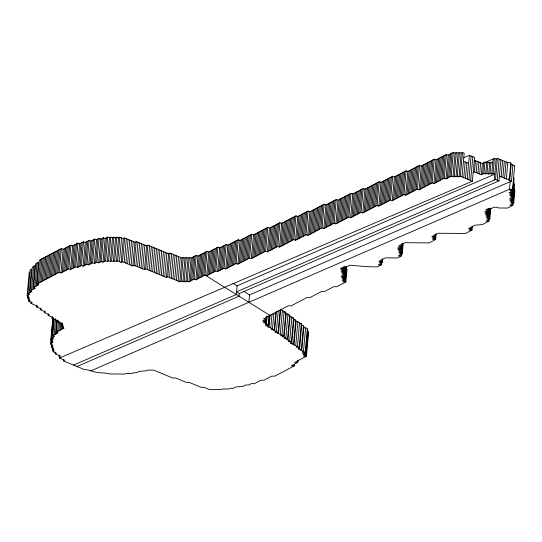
<?xml version="1.0" encoding="UTF-8"?>
<svg xmlns="http://www.w3.org/2000/svg" width="542" height="542" viewBox="0 0 542 542"><rect width="100%" height="100%" fill="white"/><g stroke="black" fill="none" stroke-linecap="round" stroke-linejoin="round"><path stroke-width="0.81" d="M27.669 295.465L27.52 297.104L28.828 296.42L27.1 295.708L29.261 271.955M27.1 295.708L29.702 294.333L27.981 293.622L30.142 269.869L31.443 269.184L29.282 292.937M28.516 298.269L28.367 299.902L29.674 299.218L27.947 298.507L28.096 296.867M28.401 295.017L28.55 293.385M31.09 301.779L30.941 303.418L32.242 302.734L28.794 301.305L29.017 298.845M27.981 293.622L31.883 291.562L30.162 290.851L32.324 267.098L36.226 265.038M30.582 292.246L30.731 290.614M31.463 290.166L33.624 266.413M32.764 289.475L34.925 265.729M30.162 290.851L35.366 288.107L33.638 287.395L35.806 263.642L38.407 262.267L36.246 286.02M34.065 288.791L34.214 287.152M34.945 286.704L37.107 262.958M33.638 287.395L38.848 284.652L37.12 283.933L39.288 260.187L61.415 248.527L63.143 249.239L70.948 245.126L72.675 245.838L77.885 243.094L79.606 243.812L83.515 241.752L85.236 242.47L89.145 240.411L90.866 241.122L94.775 239.069L96.496 239.781L99.098 238.412L100.826 239.124L103.427 237.748L105.155 238.466L107.756 237.091L109.484 237.809L110.785 237.125L112.512 237.836L113.813 237.152L115.534 237.863L116.835 237.179L118.562 237.891L119.863 237.206L123.312 238.636L124.619 237.945L134.965 242.233L136.266 241.542L146.618 245.831L147.919 245.14L168.616 253.71L169.917 253.026L181.99 258.019L183.298 257.335L185.018 258.046L186.319 257.362L188.047 258.073L189.348 257.389L191.075 258.107L196.279 255.363L198.006 256.075L207.119 251.278L208.839 251.989L217.952 247.186L219.679 247.904L226.19 244.476L227.911 245.187L238.324 239.7L240.052 240.418L251.766 234.246L253.493 234.957L267.809 227.416L269.537 228.128L279.95 222.64L281.677 223.358L295.993 215.811L297.721 216.529L308.134 211.041L309.861 211.753L324.177 204.212L325.905 204.923L336.318 199.442L338.045 200.154L351.06 193.298L352.788 194.009L363.201 188.521L364.922 189.239L379.244 181.692L380.965 182.41L392.686 176.238L394.407 176.949L406.127 170.777L407.848 171.489L419.569 165.324L421.29 166.035L434.311 159.179L436.032 159.89L446.445 154.402L448.173 155.12L453.376 152.377L455.104 153.088L456.405 152.404L458.132 153.115L459.433 152.431L461.161 153.149L462.462 152.458L464.182 153.176L462.021 176.922M37.547 285.336L37.696 283.696M38.428 283.249L40.589 259.496M40.562 308.147L40.413 309.787L41.714 309.103L36.538 306.962L36.687 305.322M39.729 282.565L41.89 258.812M41.029 281.881L43.191 258.127M42.33 281.196L44.491 257.443M43.631 280.505L45.792 256.752M44.932 279.821L47.093 256.068M46.233 279.137L48.401 255.384M48.306 313.804L48.157 315.444L49.457 314.753L44.281 312.612L44.43 310.972M47.54 278.452L49.701 254.699M48.841 277.761L51.002 254.015M50.142 277.077L52.303 253.324M51.443 276.393L53.604 252.64M52.743 275.709L54.905 251.955M54.044 275.024L56.205 251.271M55.345 274.333L57.513 250.587M61.652 322.998L61.503 324.638L62.804 323.953L57.628 321.812L58.929 321.121L52.032 318.269L52.181 316.63M56.653 273.649L58.814 249.896M51.138 343.14L50.989 344.773L52.289 344.089L50.569 343.377L52.73 319.624M51.592 339.651L51.443 341.291L52.743 340.606L51.023 339.895L52.96 318.594M51.023 339.895L53.624 338.52L51.903 337.808L53.692 318.147M57.953 272.965L60.115 249.212M51.985 345.938L51.836 347.578L53.136 346.887L51.415 346.175L51.565 344.536M51.869 342.693L52.018 341.053M52.323 339.204L52.472 337.571M51.903 337.808L54.505 336.433L52.777 335.722L54.268 319.34M53.204 337.124L53.353 335.484M52.831 348.736L52.682 350.376L53.983 349.692L52.256 348.973L52.405 347.334M37.12 283.933L59.254 272.28L61.415 248.527M54.078 335.037L55.569 318.655M55.399 352.253L55.25 353.885L56.558 353.201L53.102 351.772L53.251 350.139M55.386 334.346L56.653 320.424M59.254 272.28L60.975 272.992L63.143 249.239M52.777 335.722L57.987 332.978L56.26 332.266L57.377 319.976M56.686 333.662L56.835 332.022M62.283 272.308L64.444 248.554M57.56 331.575L58.455 321.752M63.583 271.623L65.745 247.87M58.868 330.891L59.688 321.88M64.884 270.932L67.045 247.186M60.169 330.207L60.839 322.836M66.185 270.248L68.346 246.495M61.47 329.522L62.066 322.971M463.877 157.573L469.358 155.317L474.535 157.458L472.373 181.211L60.853 357.429L59.125 356.717L59.274 355.078M62.499 325.796L62.344 327.436L63.651 326.751L61.924 326.033L62.073 324.401M67.486 269.564L69.647 245.811M63.604 359.285L63.455 360.925L64.722 360.254L59.552 358.113L59.701 356.473M62.77 328.838L62.919 327.199M60.975 272.992L68.787 268.879L70.948 245.126M68.787 268.879L70.514 269.591L72.675 245.838M71.815 268.907L73.976 245.153M73.116 268.222L75.277 244.469M74.417 267.538L76.578 243.785M70.514 269.591L75.717 266.847L77.885 243.094M75.717 266.847L77.445 267.565L79.606 243.812M78.746 266.874L80.907 243.128M80.047 266.19L82.208 242.437M77.445 267.565L81.354 265.505L83.515 241.752M81.354 265.505L83.075 266.217L85.236 242.47M84.376 265.533L86.537 241.779M85.677 264.848L87.838 241.095M83.075 266.217L86.984 264.164L89.145 240.411M86.984 264.164L88.705 264.875L90.866 241.122M90.006 264.191L92.167 240.438M91.307 263.507L93.468 239.754M88.705 264.875L92.614 262.816L94.775 239.069M92.614 262.816L94.335 263.534L96.496 239.781M95.636 262.85L97.797 239.097M94.335 263.534L96.937 262.159L99.098 238.412M96.937 262.159L98.664 262.877L100.826 239.124M99.965 262.186L102.126 238.439M98.664 262.877L101.266 261.501L103.427 237.748M101.266 261.501L102.994 262.22L105.155 238.466M104.294 261.529L106.456 237.782M102.994 262.22L105.595 260.844L107.756 237.091M105.595 260.844L107.323 261.562L109.484 237.809M107.323 261.562L108.624 260.871L110.785 237.125M108.624 260.871L110.351 261.59L112.512 237.836M110.351 261.59L111.652 260.905L113.813 237.152M111.652 260.905L113.373 261.617L115.534 237.863M113.373 261.617L114.674 260.932L116.835 237.179M114.674 260.932L116.401 261.644L118.562 237.891M116.401 261.644L117.702 260.959L119.863 237.206M119.43 261.671L121.591 237.918M117.702 260.959L121.151 262.389L123.312 238.636M121.151 262.389L122.451 261.698L124.619 237.945M124.179 262.416L126.34 238.663M125.907 263.127L128.068 239.374M127.627 263.839L129.789 240.092M129.355 264.557L131.516 240.804M131.076 265.268L133.244 241.515M122.451 261.698L132.804 265.98L134.965 242.233M132.804 265.98L134.104 265.295L136.266 241.542M135.832 266.014L137.993 242.26M137.553 266.725L139.714 242.972M139.28 267.436L141.442 243.69M141.008 268.154L143.169 244.401M142.729 268.866L144.89 245.113M134.104 265.295L144.457 269.577L146.618 245.831M144.457 269.577L145.757 268.893L147.919 245.14M147.485 269.611L149.646 245.858M149.206 270.322L151.367 246.569M150.933 271.034L153.095 247.287M152.654 271.752L154.816 247.999M154.382 272.463L156.543 248.71M156.103 273.175L158.271 249.428M157.83 273.893L159.992 250.14M159.558 274.604L161.719 250.851M161.279 275.322L163.44 251.569M163.006 276.034L165.168 252.281M164.727 276.745L166.895 252.992M145.757 268.893L166.455 277.463L168.616 253.71M166.455 277.463L167.756 276.772L169.917 253.026M169.483 277.49L171.645 253.737M171.204 278.202L173.365 254.449M172.932 278.913L175.093 255.167M174.66 279.631L176.821 255.878M176.38 280.343L178.542 256.59M178.108 281.061L180.269 257.308M167.756 276.772L179.829 281.772L181.99 258.019M179.829 281.772L181.136 281.088L183.298 257.335M181.136 281.088L182.857 281.799L185.018 258.046M182.857 281.799L184.158 281.115L186.319 257.362M184.158 281.115L185.886 281.826L188.047 258.073M185.886 281.826L187.186 281.142L189.348 257.389M187.186 281.142L188.914 281.854L191.075 258.107M190.215 281.169L192.376 257.416M191.516 280.485L193.677 256.732M192.817 279.801L194.978 256.048M188.914 281.854L194.117 279.116L196.279 255.363M194.117 279.116L195.845 279.828L198.006 256.075M197.146 279.144L199.307 255.39M198.447 278.452L200.608 254.706M199.747 277.768L201.909 254.015M201.048 277.084L203.209 253.331M202.349 276.4L204.517 252.647M203.657 275.715L205.818 251.962M207.119 251.278L204.957 275.024L195.845 279.828M269.984 315.41L204.957 275.024L206.678 275.743L208.839 251.989M207.986 275.058L210.147 251.305M209.287 274.367L211.448 250.614M210.587 273.683L212.749 249.93M211.888 272.999L214.049 249.245M213.189 272.314L215.35 248.561M214.49 271.623L216.651 247.877M206.678 275.743L215.791 270.939L217.952 247.186M215.791 270.939L217.518 271.657L219.679 247.904M218.819 270.966L220.98 247.22M220.12 270.282L222.281 246.529M221.421 269.598L223.582 245.844M222.728 268.913L224.889 245.16M217.518 271.657L224.029 268.222L226.19 244.476M224.029 268.222L225.75 268.94L227.911 245.187M227.051 268.256L229.212 244.503M228.358 267.565L230.519 243.819M229.659 266.881L231.82 243.128M230.96 266.197L233.121 242.443M232.261 265.512L234.422 241.759M233.561 264.828L235.723 241.075M234.862 264.137L237.023 240.391M225.75 268.94L236.163 263.453L238.324 239.7M236.163 263.453L237.891 264.164L240.052 240.418M473.159 172.539L474.46 171.855L481.364 174.707L483.965 173.338L485.693 174.05L486.994 173.365L488.715 174.077L490.022 173.393L491.743 174.111L493.044 173.42L494.771 174.138L237.118 285.837L236.326 294.509L73.522 365.091M239.191 263.48L241.353 239.727M240.492 262.795L242.653 239.042M241.793 262.111L243.954 238.358M500.896 159.795L498.979 180.865L239.3 293.52L239.056 296.203L76.971 366.521M243.101 261.427L245.262 237.674M244.401 260.736L246.563 236.989M245.702 260.052L247.863 236.298M247.003 259.367L249.164 235.614M248.304 258.683L250.465 234.93M237.891 264.164L249.605 257.999L251.766 234.246M249.605 257.999L251.332 258.71L253.493 234.957M252.633 258.026L254.794 234.273M248.873 302.3L249.544 294.902L511.479 181.15L512.969 164.795L510.097 163.603M253.934 257.335L256.095 233.588M255.235 256.651L257.396 232.897M256.535 255.966L258.697 232.213M257.843 255.282L260.004 231.529M259.144 254.598L261.305 230.845M260.445 253.907L262.606 230.16M261.745 253.222L263.907 229.469M263.046 252.538L265.207 228.785M264.347 251.854L266.508 228.101M251.332 258.71L265.648 251.17L267.809 227.416M265.648 251.17L267.375 251.881L269.537 228.128M268.676 251.197L270.837 227.444M269.977 250.506L272.138 226.759M271.278 249.821L273.446 226.068M266.562 316.616L266.041 322.348L263.019 322.321L265.621 320.952L265.77 319.313M272.585 249.137L274.747 225.384M265.621 320.952L262.592 320.918L266.501 318.865L266.725 316.406M269.015 315.451L268.188 324.462L265.167 324.434L266.468 323.75L267.138 316.379M273.886 248.453L276.047 224.7M275.187 247.769L277.348 224.015M273.906 313.127L272.49 328.689L267.314 326.548L268.615 325.864L269.584 315.214M269.035 327.26L270.153 314.977M276.488 247.077L278.649 223.331M267.375 251.881L277.789 246.393L279.95 222.64M270.763 327.978L272.03 314.048M277.789 246.393L279.516 247.105L281.677 223.358M280.817 246.42L282.978 222.667M278.222 311.04L276.359 331.514L272.911 330.092L274.211 329.4L275.776 312.206M282.118 245.736L284.279 221.983M274.638 330.803L276.427 311.149M283.419 245.052L285.58 221.299M284.719 244.367L286.881 220.614M286.02 243.676L288.188 219.93M278.507 333.628L280.668 309.875L284.123 311.304L281.955 335.058L276.786 332.917L278.087 332.232L280.099 310.119M287.328 242.992L289.489 219.239M280.234 334.346L282.396 310.593M288.629 242.308L290.79 218.555M289.929 241.624L292.091 217.87M291.23 240.939L293.391 217.186M285.119 312.944L287.992 314.13L285.83 337.883L282.382 336.46L283.683 335.769L285.844 312.016L283.574 311.996M292.531 240.248L294.692 216.495M284.11 337.171L286.271 313.418M279.516 247.105L293.832 239.564L295.993 215.811M293.832 239.564L295.559 240.275L297.721 216.529M288.988 315.769L291.867 316.962L289.706 340.715L286.257 339.285L287.558 338.601L289.719 314.848L287.45 314.827M296.86 239.591L299.021 215.838M287.978 339.997L290.139 316.243M298.161 238.907L300.322 215.154M299.462 238.223L301.623 214.469M300.763 237.538L302.931 213.785M292.863 318.594L294.015 319.075L291.853 342.829L290.126 342.11L291.427 341.426L293.588 317.673L291.318 317.653M302.07 236.847L304.231 213.101M295.011 320.708L299.611 322.612L297.45 346.365L292.273 344.224L293.574 343.54L295.736 319.787L293.466 319.766M303.371 236.163L305.532 212.41M294.001 344.936L296.162 321.189M304.672 235.479L306.833 211.726M295.722 345.654L297.89 321.901M295.559 240.275L305.973 234.794L308.134 211.041M63.455 360.925L84.2 369.508C88.692 369.495 92.696 371.873 97.072 372.422C101.225 373.045 105.582 372.672 109.606 373.933L124.735 374.075L126.035 373.384L132.092 373.445L133.393 372.754L136.421 372.788L139.023 371.412L146.381 370.782L147.681 370.098L153.732 370.152L172.708 378.004L175.737 378.031L186.082 382.32L189.111 382.347L201.184 387.34L204.212 387.367L209.388 389.515L221.495 389.623L222.796 388.939L228.846 388.993L230.147 388.309L233.175 388.336L235.777 386.968L243.134 386.338L245.736 384.962L248.764 384.996L251.366 383.621L254.394 383.648L260.905 380.22L263.927 380.247L271.738 376.134L274.767 376.162L294.292 365.877L294.442 364.238M305.973 234.794L307.7 235.506L309.861 211.753M309.001 234.822L311.162 211.068M294.292 365.877L291.264 365.85L297.775 362.422L297.998 359.963M301.758 324.726L299.597 348.479L297.876 347.768L299.177 347.083L301.338 323.33L299.821 323.317M310.302 234.137L312.463 210.384M311.603 233.446L313.764 209.7M301.745 350.593L303.906 326.84L305.634 327.558L303.473 351.304L300.024 349.881L301.325 349.19L303.486 325.444L301.969 325.43M312.903 232.762L315.065 209.009M314.204 232.078L316.365 208.324M315.505 231.393L317.673 207.64M307.781 329.672L305.62 353.418L302.592 353.391L305.193 352.022L307.355 328.269L305.085 328.249M316.813 230.709L318.974 206.956M308.628 332.47L306.467 356.223L303.439 356.189L306.04 354.82L308.202 331.067M318.113 230.018L320.275 206.272M319.414 229.334L321.575 205.581M320.715 228.649L322.876 204.896M307.7 235.506L322.016 227.965L324.177 204.212M322.016 227.965L323.743 228.677L325.905 204.923M325.044 227.992L327.205 204.239M326.345 227.308L328.506 203.555M327.646 226.617L329.807 202.871M328.947 225.933L331.108 202.18M330.254 225.248L332.415 201.495M331.555 224.564L333.716 200.811M332.856 223.88L335.017 200.127M323.743 228.677L334.157 223.189L336.318 199.442M334.157 223.189L335.884 223.907L338.045 200.154M337.185 223.216L339.346 199.47M338.486 222.532L340.647 198.778M339.787 221.847L341.948 198.094M341.087 221.163L343.249 197.41M342.388 220.479L344.549 196.726M343.689 219.788L345.85 196.041M344.997 219.103L347.158 195.35M346.297 218.419L348.459 194.666M347.598 217.735L349.759 193.982M344.082 266.84L343.791 270.038L340.762 270.004L343.371 268.636L343.513 267.037M335.884 223.907L348.899 217.051L351.06 193.298M345.146 267.24L344.637 272.836L341.609 272.809L344.217 271.434L344.651 266.644M345.403 268.934L344.604 277.721L341.575 277.694L344.184 276.318L344.326 274.719M344.184 276.318L341.155 276.291L345.058 274.232L345.715 267.043M346.616 267.734L345.45 280.519L342.422 280.492L345.03 279.116L346.189 266.339M348.899 217.051L350.627 217.762L352.788 194.009M266.501 318.865L263.473 318.838L288.208 305.803L291.23 305.837L306.853 297.605L309.882 297.633L321.596 291.46L324.624 291.488L333.737 286.691L336.765 286.718L345.877 281.915L347.036 269.137M351.927 217.078L354.089 193.325M353.228 216.387L355.389 192.64M354.529 215.702L356.69 191.949M355.83 215.018L357.991 191.265M357.131 214.334L359.292 190.581M358.431 213.65L360.593 189.896M359.739 212.959L361.9 189.212M350.627 217.762L361.04 212.274L363.201 188.521M361.04 212.274L362.761 212.992L364.922 189.239M364.061 212.301L366.223 188.548M365.369 211.617L367.53 187.864M366.67 210.933L368.831 187.18M367.971 210.249L370.132 186.495M369.271 209.558L371.433 185.811M370.572 208.873L372.733 185.12M371.873 208.189L374.034 184.436M373.174 207.505L375.335 183.752M374.481 206.82L376.643 183.067M375.782 206.129L377.943 182.383M362.761 212.992L377.083 205.445L379.244 181.692M377.083 205.445L378.804 206.156L380.965 182.41M380.111 205.472L382.273 181.719M381.412 204.788L383.573 181.035M382.713 204.104L384.874 180.35M384.014 203.419L386.175 179.666M385.315 202.728L387.476 178.982M386.615 202.044L388.777 178.291M343.371 268.636L340.342 268.608L342.944 267.233L345.972 267.267L349.875 265.207C359.048 265.987 368.187 266.942 377.537 266.86L381.446 264.801L381.663 262.403M382.686 258.724L382.327 262.714L379.298 262.687L381.9 261.319L382.049 259.72M387.916 201.36L390.077 177.607M389.224 200.675L391.385 176.922M378.804 206.156L390.525 199.991L392.686 176.238M390.525 199.991L392.245 200.703L394.407 176.949M393.546 200.018L395.714 176.265M394.854 199.327L397.015 175.581M396.155 198.643L398.316 174.89M397.455 197.959L399.617 174.206M398.756 197.274L400.917 173.521M400.057 196.59L402.218 172.837M401.358 195.899L403.519 172.153M402.659 195.215L404.827 171.462M392.245 200.703L403.966 194.531L406.127 170.777M401.514 244.042L401.005 249.632L397.977 249.605L400.579 248.229L400.728 246.637M403.966 194.531L405.687 195.242L407.848 171.489M400.579 248.229L397.557 248.202L401.459 246.149L401.602 244.55M402.652 243.643L401.852 252.43L398.824 252.403L401.426 251.034L402.083 243.839M381.9 261.319L378.872 261.291L385.382 257.863L397.489 257.972L401.392 255.919L401.541 254.32M406.988 194.558L409.149 170.805M401.392 255.919L398.37 255.885L402.272 253.832L403.221 243.446M408.289 193.873L410.457 170.12M409.596 193.189L411.757 169.436M410.897 192.498L413.058 168.752M412.198 191.814L414.359 168.061M413.499 191.13L415.66 167.376M414.799 190.445L416.961 166.692M416.1 189.761L418.261 166.008M405.687 195.242L417.401 189.07L419.569 165.324M417.401 189.07L419.129 189.788L421.29 166.035M420.429 189.104L422.591 165.351M421.73 188.413L423.891 164.66M423.031 187.728L425.199 163.975M424.339 187.044L426.5 163.291M425.639 186.36L427.801 162.607M426.94 185.669L429.101 161.922M428.241 184.985L430.402 161.231M429.542 184.3L431.703 160.547M430.843 183.616L433.004 159.863M419.129 189.788L432.143 182.932L434.311 159.179M432.143 182.932L433.871 183.643L436.032 159.89M435.172 182.959L437.333 159.206M436.473 182.268L438.634 158.521M437.78 181.584L439.941 157.83M439.081 180.899L441.242 157.146M435.605 234.09L435.24 238.087L432.211 238.06L434.819 236.685L435.036 234.293M440.382 180.215L442.543 156.462M401.459 246.149L398.431 246.115L404.942 242.687L429.156 242.918L435.666 239.483L436.174 233.893M441.683 179.531L443.844 155.778M442.983 178.84L445.145 155.093M433.871 183.643L444.284 178.155L446.445 154.402M444.284 178.155L446.012 178.874L448.173 155.12M447.313 178.183L449.474 154.429M448.613 177.498L450.775 153.745M449.914 176.814L452.075 153.061M446.012 178.874L451.215 176.13L453.376 152.377M451.215 176.13L452.943 176.841L455.104 153.088M452.943 176.841L454.243 176.157L456.405 152.404M454.243 176.157L455.971 176.868L458.132 153.115M455.971 176.868L457.272 176.184L459.433 152.431M457.272 176.184L458.993 176.895L461.161 153.149M458.993 176.895L460.3 176.211L462.462 152.458M463.749 177.641L465.172 162.004M465.47 178.352L466.892 162.715M467.197 179.07L469.358 155.317M468.925 179.781L471.086 156.028M470.646 180.493L472.807 156.74M474.46 171.855L475.483 160.622L482.387 163.474L484.988 162.105L486.716 162.817L488.017 162.133L489.738 162.851L491.038 162.16L492.766 162.878M476.188 172.566L477.211 161.333M472.414 226.061L472.048 230.052L469.02 230.025L471.628 228.656L471.77 227.057M477.915 173.284L478.932 162.051M479.636 173.996L480.659 162.763M481.364 174.707L482.387 163.474M482.665 174.023L483.688 162.79M483.965 173.338L484.988 162.105M485.693 174.05L486.716 162.817M486.994 173.365L488.017 162.133M488.715 174.077L489.738 162.851M490.022 173.393L491.038 162.16M488.518 209.463L488.159 213.453L485.131 213.426L487.732 212.058L487.949 209.659M491.743 174.111L493.118 159.023L494.419 158.339L496.14 159.05L497.448 158.366L507.793 162.647L510.821 162.681L509.331 179.036L508.03 179.72L511.479 181.15M487.732 212.058L484.704 212.03L488.613 209.971L488.755 208.372M489.731 208.263L489.006 216.251L485.978 216.224L488.579 214.856L489.162 208.467M493.044 173.42L494.419 158.339M471.628 228.656L468.6 228.629L475.104 225.194L482.461 224.571L488.972 221.136L489.114 219.544M490.795 208.67L489.853 219.056L486.824 219.029L489.426 217.654L490.3 208.067M239.3 293.52L236.569 291.826L494.223 180.12L496.14 159.05M494.223 180.12L495.53 179.436L497.448 158.366M497.251 180.147L499.168 159.084M501.133 176.868L502.617 160.507M502.854 177.58L504.345 161.225M504.582 178.291L506.072 161.936M509.331 179.036L506.303 179.009L507.793 162.647M509.758 180.432L511.242 164.077M90.595 370.965L509.507 189.233L510.178 181.834M512.861 190.147L512.502 194.144L509.473 194.117L512.075 192.742L512.292 190.344M514.121 177.878L512.956 190.655L509.927 190.628L512.529 189.26L514.697 165.506L512.42 165.486M513.01 188.548L513.66 181.36M513.979 188.44L512.888 200.425L509.866 200.398L512.468 199.029L512.685 196.631M514.507 184.158L513.349 196.942L510.32 196.915L512.922 195.54L514.087 182.762M488.613 209.971L485.585 209.944L488.186 208.568L491.215 208.602L493.816 207.227L496.845 207.254L498.572 207.972L507.651 208.053L512.861 205.31L513.078 202.911M514.9 190.445L513.735 203.223L510.713 203.196L513.315 201.827L514.48 189.043M27.947 298.507L29.248 297.822L27.52 297.104M28.794 301.305L30.095 300.62L28.367 299.902M36.538 306.962L37.838 306.271L30.941 303.418M44.281 312.612L45.589 311.928L40.413 309.787M52.032 318.269L53.333 317.585L48.157 315.444M61.924 326.033L63.224 325.349L61.503 324.638M56.26 332.266L64.071 328.147L62.344 327.436M50.569 343.377L53.17 342.002L51.443 341.291M51.415 346.175L52.716 345.491L50.989 344.773M52.256 348.973L53.563 348.289L51.836 347.578M53.102 351.772L54.41 351.087L52.682 350.376M59.125 356.717L60.426 356.026L55.25 353.885M59.552 358.113L60.853 357.429M474.182 161.306L475.483 160.622M343.791 270.038L341.189 271.406L344.217 271.434M344.637 272.836L342.036 274.205L345.058 274.232M344.604 277.721L342.002 279.089L345.03 279.116M401.005 249.632L398.397 251L401.426 251.034M512.956 190.655L509.053 192.715L512.075 192.742M266.041 322.348L264.74 323.032L266.468 323.75M345.45 280.519L342.849 281.887L345.877 281.915M382.327 262.714L378.418 264.774L381.446 264.801M401.852 252.43L399.244 253.805L402.272 253.832M512.502 194.144L509.893 195.513L512.922 195.54M268.188 324.462L265.587 325.837L268.615 325.864M435.24 238.087L432.638 239.456L435.666 239.483M513.349 196.942L509.439 198.995L512.468 199.029M488.159 213.453L485.551 214.828L488.579 214.856M512.888 200.425L510.286 201.8L513.315 201.827M272.49 328.689L271.183 329.373L274.211 329.4M489.006 216.251L486.398 217.627L489.426 217.654M513.735 203.223L509.832 205.282L512.861 205.31M276.359 331.514L275.058 332.199L278.087 332.232M489.853 219.056L485.944 221.109L488.972 221.136M472.048 230.052L465.537 233.48L438.302 233.229L431.791 236.658L434.819 236.685M300.038 324.014L301.338 323.33M281.955 335.058L280.654 335.742L283.683 335.769M285.83 337.883L284.53 338.567L287.558 338.601M289.706 340.715L288.405 341.399L291.427 341.426M291.853 342.829L290.553 343.513L293.574 343.54M297.45 346.365L296.149 347.049L299.177 347.083M299.597 348.479L298.296 349.163L301.325 349.19M303.473 351.304L302.172 351.995L305.193 352.022M305.62 353.418L303.019 354.793L306.04 354.82M306.467 356.223L294.746 362.388L297.775 362.422M482.956 163.257L493.118 159.023M509.507 189.233L512.529 189.26M499.406 176.15L506.303 179.009M463.444 161.286L468.62 163.427M495.53 179.436L498.979 180.865M460.3 176.211L472.373 181.211M233.006 283.283L237.118 285.837M243.934 291.42L249.544 294.902"/></g></svg>
